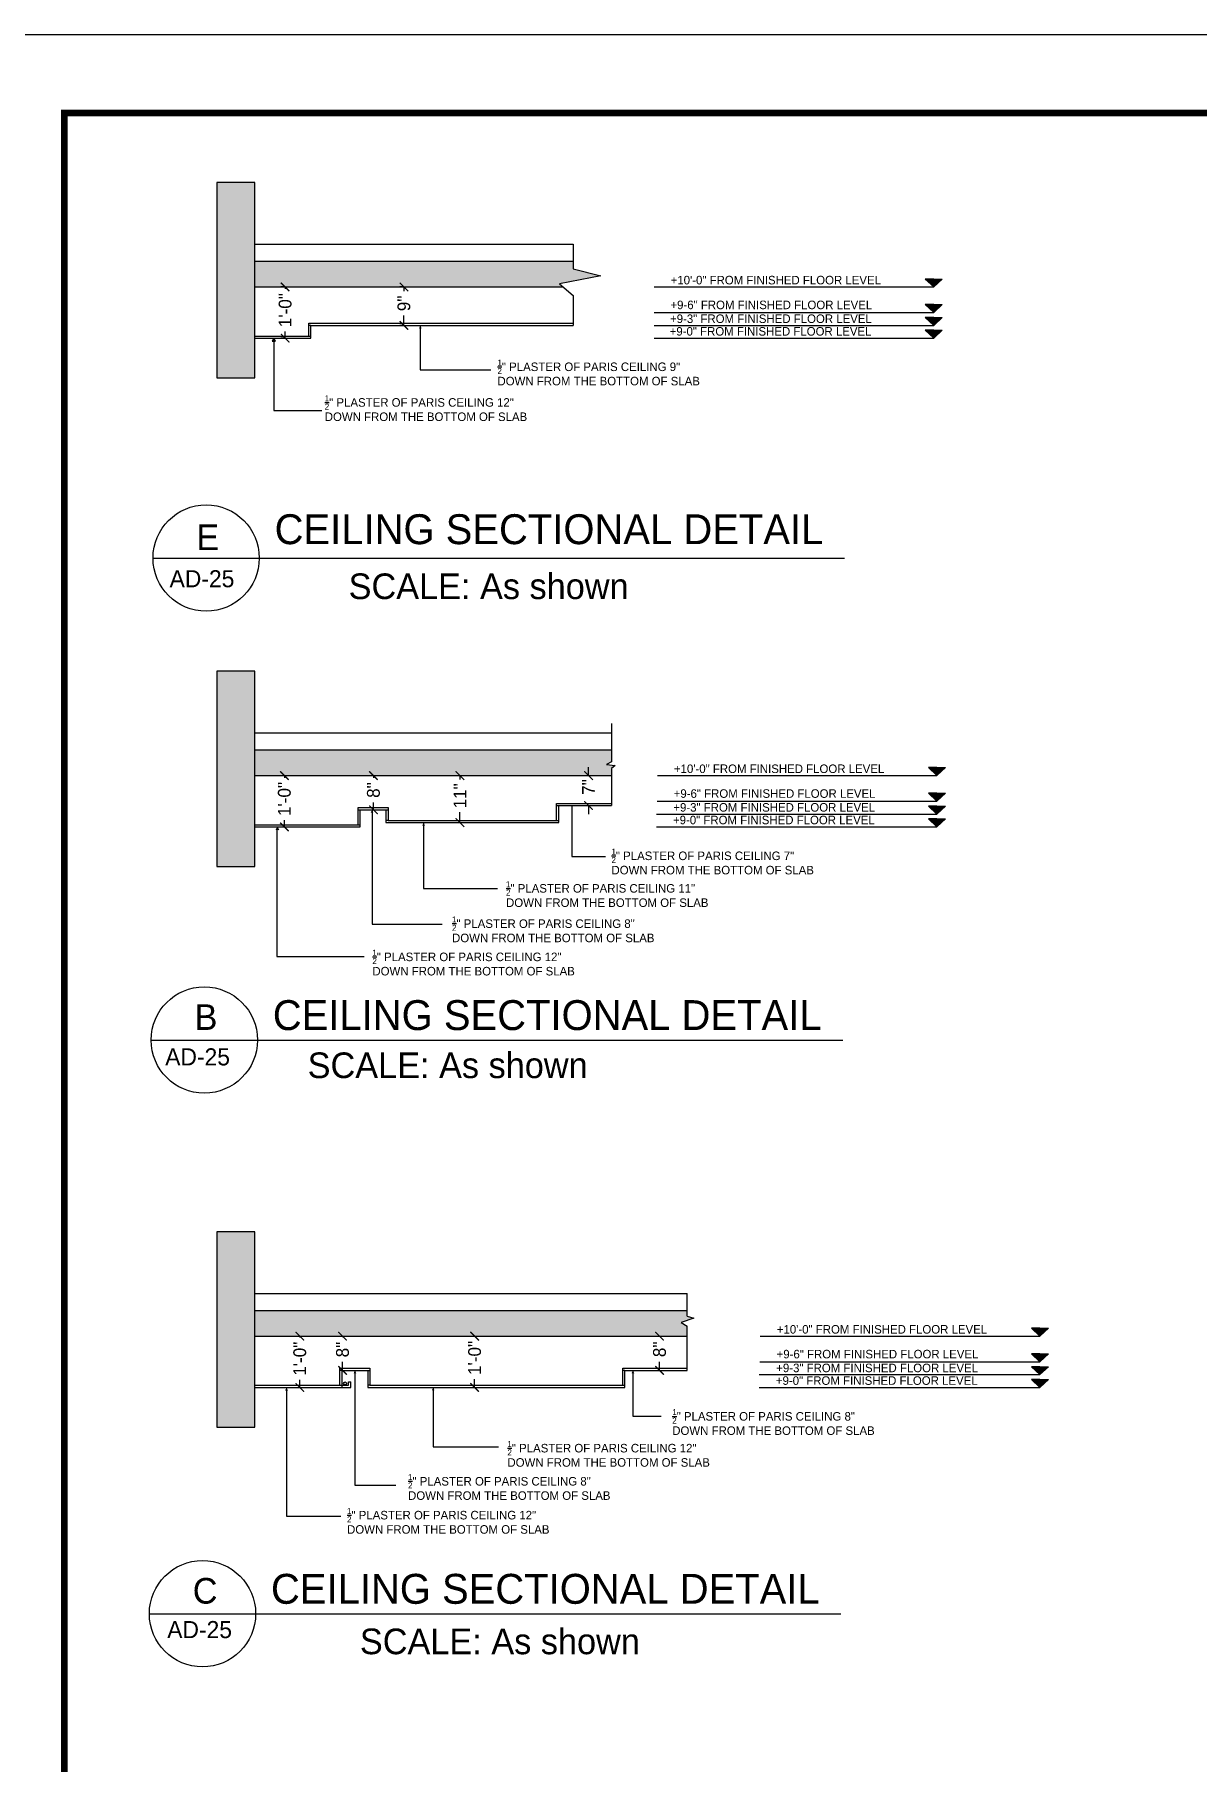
# Model space of a CAD drawing. Extents: x 10753 to 18704, y -5361 to 1140.
# Drawn here: x 15827 to 16099.3, y -2410.6 to -2006.2 of the extents above; entities that cross this region are included whole.
import ezdxf

# ---------------------------------------------------------------- set-up
doc = ezdxf.new("R2010")
doc.units = 0
doc.header["$LTSCALE"] = 30
doc.header["$MEASUREMENT"] = 0
doc.header["$PDMODE"] = 3
doc.layers.get('0').update_dxf_attribs({"linetype": 'CONTINUOUS'})
doc.layers.get('DEFPOINTS').update_dxf_attribs({"linetype": 'CONTINUOUS'})
for name, color, linetype in [('Ceiling Plans', 165, 'CONTINUOUS'), ('CEILING SECTION', 33, 'CONTINUOUS'), ('SEAL', 1, 'CONTINUOUS'), ('TXT', 3, 'CONTINUOUS'), ('Walls Hatch', 51, 'CONTINUOUS'), ('WL', 9, 'CONTINUOUS')]:
    doc.layers.add(name, color=color, linetype=linetype)
doc.styles.add('EE', font='eurr____.ttf')
doc.styles.get("Standard").update_dxf_attribs({"font": 'stylu.ttf', "height": 3})
doc.dimstyles.new('D1', dxfattribs={"dimtxt": 6, "dimasz": 5, "dimexe": 1, "dimexo": 2, "dimgap": 1, "dimtad": 1, "dimdec": 4, "dimzin": 3, "dimdsep": 46, "dimlunit": 4, "dimtxsty": 'Standard', "dimcen": 3, "dimclrd": 7, "dimclre": 7, "dimclrt": 2, "dimadec": 0, "dimazin": 0, "dimtfac": 1, "dimtdec": 4, "dimtofl": 0, "dimtmove": 2, "dimatfit": 3, "dimfxl": 1, "dimfrac": 2, "dimtolj": 1, "dimtzin": 1, "dimarcsym": 0})

# ---------------------------------------------------------------- blocks, each defined once
blk = doc.blocks.new('_ArchTick')
at = {"color": 0, "linetype": 'ByBlock', "const_width": 0.15}
blk.add_lwpolyline([(-0.5, -0.5), (0.5, 0.5)], dxfattribs=at)
blk = doc.blocks.new('*D729')
at = {"layer": 'CEILING SECTION', "color": 21, "lineweight": -2, "transparency": 16777216}
for p, q in [((15885.66, -2065.23), (15884.66, -2065.23)), ((15885.66, -2065.23), (15885.66, -2065.7)), ((15885.66, -2077.23), (15884.66, -2077.23)), ((15885.66, -2077.23), (15885.66, -2075.62))]:
    blk.add_line(p, q, dxfattribs=at)
at = {"layer": 'DEFPOINTS', "color": 0, "transparency": 16777216}
for p in [(15885.66, -2065.23), (15885.97, -2065.23), (15885.97, -2077.23)]:
    blk.add_point(p, dxfattribs=at)
at = {"layer": 'CEILING SECTION', "color": 21, "lineweight": -2, "transparency": 16777216, "xscale": 2, "yscale": 2, "zscale": 2}
for p, rotation in [((15885.66, -2065.23), 90), ((15885.66, -2077.23), 270)]:
    blk.add_blockref('_ArchTick', p, dxfattribs=dict(at, rotation=rotation))
at = {"layer": 'CEILING SECTION', "color": 21, "transparency": 16777216, "insert": (15885.66, -2070.66), "char_height": 3, "attachment_point": 5, "rotation": 90}
blk.add_mtext('\\A1;1\'-0"', dxfattribs=at)
blk = doc.blocks.new('*D730')
at = {"layer": 'CEILING SECTION', "color": 21, "lineweight": -2, "transparency": 16777216}
for p, q in [((15913.48, -2065.23), (15912.48, -2065.23)), ((15913.48, -2065.23), (15913.48, -2066.23)), ((15913.48, -2074.23), (15912.48, -2074.23)), ((15913.48, -2074.23), (15913.48, -2071.93))]:
    blk.add_line(p, q, dxfattribs=at)
at = {"layer": 'DEFPOINTS', "color": 0, "transparency": 16777216}
for p in [(15913.48, -2065.23), (15913.67, -2065.23), (15913.67, -2074.23)]:
    blk.add_point(p, dxfattribs=at)
at = {"layer": 'CEILING SECTION', "color": 21, "lineweight": -2, "transparency": 16777216, "xscale": 2, "yscale": 2, "zscale": 2}
for p, rotation in [((15913.48, -2065.23), 90), ((15913.48, -2074.23), 270)]:
    blk.add_blockref('_ArchTick', p, dxfattribs=dict(at, rotation=rotation))
at = {"layer": 'CEILING SECTION', "color": 21, "transparency": 16777216, "insert": (15913.48, -2069.08), "char_height": 3, "attachment_point": 5, "rotation": 90}
blk.add_mtext('\\A1;9"', dxfattribs=at)
blk = doc.blocks.new('*D746')
at = {"layer": 'CEILING SECTION', "color": 21, "lineweight": -2, "transparency": 16777216}
for p, q in [((15885.48, -2179.6), (15886.48, -2179.6)), ((15885.48, -2179.6), (15885.48, -2180.12)), ((15885.48, -2191.6), (15885.48, -2190.03)), ((15885.48, -2191.6), (15886.48, -2191.6))]:
    blk.add_line(p, q, dxfattribs=at)
at = {"layer": 'DEFPOINTS', "color": 0, "transparency": 16777216}
for p in [(15878.56, -2179.6), (15878.56, -2191.6), (15885.48, -2191.6)]:
    blk.add_point(p, dxfattribs=at)
at = {"layer": 'CEILING SECTION', "color": 21, "lineweight": -2, "transparency": 16777216, "xscale": 2, "yscale": 2, "zscale": 2}
for p, rotation in [((15885.48, -2179.6), 90), ((15885.48, -2191.6), 270)]:
    blk.add_blockref('_ArchTick', p, dxfattribs=dict(at, rotation=rotation))
at = {"layer": 'CEILING SECTION', "color": 21, "transparency": 16777216, "insert": (15885.48, -2185.08), "char_height": 3, "attachment_point": 5, "rotation": 90}
blk.add_mtext('\\A1;1\'-0"', dxfattribs=at)
blk = doc.blocks.new('*D747')
at = {"layer": 'CEILING SECTION', "color": 21, "lineweight": -2, "transparency": 16777216}
for p, q in [((15906.33, -2179.6), (15907.33, -2179.6)), ((15906.33, -2179.6), (15906.33, -2180.09)), ((15906.33, -2187.6), (15906.33, -2185.89)), ((15906.33, -2187.6), (15907.33, -2187.6))]:
    blk.add_line(p, q, dxfattribs=at)
at = {"layer": 'DEFPOINTS', "color": 0, "transparency": 16777216}
for p in [(15902.75, -2179.6), (15906.33, -2179.6), (15902.75, -2187.6)]:
    blk.add_point(p, dxfattribs=at)
at = {"layer": 'CEILING SECTION', "color": 21, "lineweight": -2, "transparency": 16777216, "xscale": 2, "yscale": 2, "zscale": 2}
for p, rotation in [((15906.33, -2179.6), 90), ((15906.33, -2187.6), 270)]:
    blk.add_blockref('_ArchTick', p, dxfattribs=dict(at, rotation=rotation))
at = {"layer": 'CEILING SECTION', "color": 21, "transparency": 16777216, "insert": (15906.33, -2182.99), "char_height": 3, "attachment_point": 5, "rotation": 90}
blk.add_mtext('\\A1;8"', dxfattribs=at)
blk = doc.blocks.new('*D748')
at = {"layer": 'CEILING SECTION', "color": 21, "lineweight": -2, "transparency": 16777216}
for p, q in [((15926.58, -2179.6), (15927.58, -2179.6)), ((15926.58, -2179.6), (15926.58, -2180.53)), ((15926.58, -2190.6), (15926.58, -2188.18)), ((15926.58, -2190.6), (15927.58, -2190.6))]:
    blk.add_line(p, q, dxfattribs=at)
at = {"layer": 'DEFPOINTS', "color": 0, "transparency": 16777216}
for p in [(15919.01, -2179.6), (15926.58, -2179.6), (15919.01, -2190.6)]:
    blk.add_point(p, dxfattribs=at)
at = {"layer": 'CEILING SECTION', "color": 21, "lineweight": -2, "transparency": 16777216, "xscale": 2, "yscale": 2, "zscale": 2}
for p, rotation in [((15926.58, -2179.6), 90), ((15926.58, -2190.6), 270)]:
    blk.add_blockref('_ArchTick', p, dxfattribs=dict(at, rotation=rotation))
at = {"layer": 'CEILING SECTION', "color": 21, "transparency": 16777216, "insert": (15926.58, -2184.35), "char_height": 3, "attachment_point": 5, "rotation": 90}
blk.add_mtext('\\A1;11"', dxfattribs=at)
blk = doc.blocks.new('*D749')
at = {"layer": 'CEILING SECTION', "color": 21, "lineweight": -2, "transparency": 16777216}
for p, q in [((15956.7, -2179.6), (15956.7, -2177.6)), ((15956.7, -2179.6), (15957.7, -2179.6)), ((15956.7, -2186.6), (15957.7, -2186.6)), ((15956.7, -2186.6), (15956.7, -2188.6))]:
    blk.add_line(p, q, dxfattribs=at)
at = {"layer": 'DEFPOINTS', "color": 0, "transparency": 16777216}
for p in [(15949.72, -2179.6), (15956.7, -2179.6), (15949.72, -2186.6)]:
    blk.add_point(p, dxfattribs=at)
at = {"layer": 'CEILING SECTION', "color": 21, "lineweight": -2, "transparency": 16777216, "xscale": 2, "yscale": 2, "zscale": 2}
for p, rotation in [((15956.7, -2179.6), 270), ((15956.7, -2186.6), 90)]:
    blk.add_blockref('_ArchTick', p, dxfattribs=dict(at, rotation=rotation))
at = {"layer": 'CEILING SECTION', "color": 21, "transparency": 16777216, "insert": (15956.7, -2182.28), "char_height": 3, "attachment_point": 5, "rotation": 90}
blk.add_mtext('\\A1;7"', dxfattribs=at)
blk = doc.blocks.new('*D750')
at = {"layer": 'CEILING SECTION', "color": 21, "lineweight": -2, "transparency": 16777216}
for p, q in [((15888.09, -2310.81), (15890.09, -2310.81)), ((15889.09, -2310.81), (15889.09, -2311.13)), ((15889.09, -2322.81), (15889.09, -2321.05)), ((15888.09, -2322.81), (15890.09, -2322.81))]:
    blk.add_line(p, q, dxfattribs=at)
at = {"layer": 'DEFPOINTS', "color": 0, "transparency": 16777216}
for p in [(15878.56, -2310.81), (15889.09, -2310.81), (15878.56, -2322.81)]:
    blk.add_point(p, dxfattribs=at)
at = {"layer": 'CEILING SECTION', "color": 21, "lineweight": -2, "transparency": 16777216, "xscale": 2, "yscale": 2, "zscale": 2}
for p, rotation in [((15889.09, -2310.81), 90), ((15889.09, -2322.81), 270)]:
    blk.add_blockref('_ArchTick', p, dxfattribs=dict(at, rotation=rotation))
at = {"layer": 'CEILING SECTION', "color": 21, "transparency": 16777216, "insert": (15889.09, -2316.09), "char_height": 3, "attachment_point": 5, "rotation": 90}
blk.add_mtext('\\A1;1\'-0"', dxfattribs=at)
blk = doc.blocks.new('*D751')
at = {"layer": 'CEILING SECTION', "color": 21, "lineweight": -2, "transparency": 16777216}
for p, q in [((15899.1, -2310.81), (15900.1, -2310.81)), ((15899.1, -2310.81), (15899.1, -2311.04)), ((15899.1, -2318.81), (15899.1, -2316.84)), ((15899.1, -2318.81), (15900.1, -2318.81))]:
    blk.add_line(p, q, dxfattribs=at)
at = {"layer": 'DEFPOINTS', "color": 0, "transparency": 16777216}
for p in [(15899, -2310.81), (15899.1, -2310.81), (15899, -2318.81)]:
    blk.add_point(p, dxfattribs=at)
at = {"layer": 'CEILING SECTION', "color": 21, "lineweight": -2, "transparency": 16777216, "xscale": 2, "yscale": 2, "zscale": 2}
for p, rotation in [((15899.1, -2310.81), 90), ((15899.1, -2318.81), 270)]:
    blk.add_blockref('_ArchTick', p, dxfattribs=dict(at, rotation=rotation))
at = {"layer": 'CEILING SECTION', "color": 21, "transparency": 16777216, "insert": (15899.1, -2313.94), "char_height": 3, "attachment_point": 5, "rotation": 90}
blk.add_mtext('\\A1;8"', dxfattribs=at)
blk = doc.blocks.new('*D752')
at = {"layer": 'CEILING SECTION', "color": 21, "lineweight": -2, "transparency": 16777216}
for p, q in [((15929.03, -2310.81), (15931.03, -2310.81)), ((15930.03, -2310.81), (15930.03, -2310.95)), ((15930.03, -2322.81), (15930.03, -2320.87)), ((15929.03, -2322.81), (15931.03, -2322.81))]:
    blk.add_line(p, q, dxfattribs=at)
at = {"layer": 'DEFPOINTS', "color": 0, "transparency": 16777216}
for p in [(15905, -2310.81), (15930.03, -2310.81), (15905, -2322.81)]:
    blk.add_point(p, dxfattribs=at)
at = {"layer": 'CEILING SECTION', "color": 21, "lineweight": -2, "transparency": 16777216, "xscale": 2, "yscale": 2, "zscale": 2}
for p, rotation in [((15930.03, -2310.81), 90), ((15930.03, -2322.81), 270)]:
    blk.add_blockref('_ArchTick', p, dxfattribs=dict(at, rotation=rotation))
at = {"layer": 'CEILING SECTION', "color": 21, "transparency": 16777216, "insert": (15930.03, -2315.91), "char_height": 3, "attachment_point": 5, "rotation": 90}
blk.add_mtext('\\A1;1\'-0"', dxfattribs=at)
blk = doc.blocks.new('*D753')
at = {"layer": 'CEILING SECTION', "color": 21, "lineweight": -2, "transparency": 16777216}
for p, q in [((15973.32, -2310.81), (15974.32, -2310.81)), ((15973.32, -2310.81), (15973.32, -2310.99)), ((15973.32, -2318.81), (15973.32, -2316.8)), ((15973.32, -2318.81), (15974.32, -2318.81))]:
    blk.add_line(p, q, dxfattribs=at)
at = {"layer": 'DEFPOINTS', "color": 0, "transparency": 16777216}
for p in [(15965.19, -2310.81), (15973.32, -2310.81), (15965.19, -2318.81)]:
    blk.add_point(p, dxfattribs=at)
at = {"layer": 'CEILING SECTION', "color": 21, "lineweight": -2, "transparency": 16777216, "xscale": 2, "yscale": 2, "zscale": 2}
for p, rotation in [((15973.32, -2310.81), 90), ((15973.32, -2318.81), 270)]:
    blk.add_blockref('_ArchTick', p, dxfattribs=dict(at, rotation=rotation))
at = {"layer": 'CEILING SECTION', "color": 21, "transparency": 16777216, "insert": (15973.32, -2313.89), "char_height": 3, "attachment_point": 5, "rotation": 90}
blk.add_mtext('\\A1;8"', dxfattribs=at)

msp = doc.modelspace()

# ---------------------------------------------------------------- hatches: boundary and pattern name
at = {"layer": 'Ceiling Plans'}
h = msp.add_hatch(color=51, dxfattribs=at)
h.dxf.hatch_style = 1
h.paths.add_polyline_path([(15878.56297, -2040.78775), (15869.66297, -2040.78775), (15869.66297, -2086.52829), (15874.06297, -2086.52829), (15878.56297, -2086.52829)])
at = {"layer": 'CEILING SECTION'}
h = msp.add_hatch(color=253, dxfattribs=at)
h.dxf.hatch_style = 1
h.paths.add_polyline_path([(15953.07428, -2061.01981), (15953.07428, -2059.23142), (15878.56297, -2059.23142), (15878.56297, -2065.23142), (15950.73426, -2065.23142), (15949.864, -2064.48672), (15959.57456, -2062.64493)])
h = msp.add_hatch(color=253, dxfattribs=at)
h.dxf.hatch_style = 1
h.paths.add_polyline_path([(15962.09135, -2173.60444), (15878.56297, -2173.60444), (15878.56297, -2179.60444), (15962.09135, -2179.60444), (15962.09135, -2177.91781), (15962.93045, -2177.22944), (15960.91474, -2176.97944), (15962.09135, -2176.3833)])
h = msp.add_hatch(color=253, dxfattribs=at)
h.dxf.hatch_style = 1
h.paths.add_polyline_path([(15979.81297, -2304.80975), (15878.56297, -2304.80975), (15878.56297, -2310.80975), (15979.81297, -2310.80975), (15979.81297, -2308.49568), (15978.36648, -2307.63444), (15981.3172, -2306.59321), (15979.81297, -2306.14301)])
at = {"layer": 'TXT'}
h = msp.add_hatch(color=256, dxfattribs=at)
h.dxf.hatch_style = 1
h.paths.add_polyline_path([(16039.50988, -2063.36827), (16037.50988, -2063.36827), (16035.50988, -2063.36827), (16037.50988, -2065.23142)])
h = msp.add_hatch(color=256, dxfattribs=at)
h.dxf.hatch_style = 1
h.paths.add_polyline_path([(16039.50988, -2069.36827), (16037.50988, -2069.36827), (16035.50988, -2069.36827), (16037.50988, -2071.23142)])
h = msp.add_hatch(color=256, dxfattribs=at)
h.dxf.hatch_style = 1
h.paths.add_polyline_path([(15917.29835, -2074.23142), (15916.97967, -2074.94885), (15917.62253, -2074.94885)])
h = msp.add_hatch(color=256, dxfattribs=at)
h.dxf.hatch_style = 1
h.paths.add_polyline_path([(16039.50988, -2072.36827), (16037.50988, -2072.36827), (16035.50988, -2072.36827), (16037.50988, -2074.23142)])
h = msp.add_hatch(color=256, dxfattribs=at)
h.dxf.hatch_style = 1
h.paths.add_polyline_path([(15882.97417, -2077.23142), (15882.65549, -2077.94885), (15883.29836, -2077.94885)])
h = msp.add_hatch(color=256, dxfattribs=at)
h.dxf.hatch_style = 1
h.paths.add_polyline_path([(16039.50988, -2075.36827), (16037.50988, -2075.36827), (16035.50988, -2075.36827), (16037.50988, -2077.23142)])
h = msp.add_hatch(color=256, dxfattribs=at)
h.dxf.hatch_style = 1
h.paths.add_polyline_path([(16040.2786, -2177.74129), (16038.2786, -2177.74129), (16036.2786, -2177.74129), (16038.2786, -2179.60444)])
h = msp.add_hatch(color=256, dxfattribs=at)
h.dxf.hatch_style = 1
h.paths.add_polyline_path([(16040.2786, -2183.74129), (16038.2786, -2183.74129), (16036.2786, -2183.74129), (16038.2786, -2185.60444)])
h = msp.add_hatch(color=256, dxfattribs=at)
h.dxf.hatch_style = 1
h.paths.add_polyline_path([(15906.00047, -2187.59612), (15905.68179, -2188.31355), (15906.32466, -2188.31355)])
h = msp.add_hatch(color=256, dxfattribs=at)
h.dxf.hatch_style = 1
h.paths.add_polyline_path([(16040.2786, -2186.74129), (16038.2786, -2186.74129), (16036.2786, -2186.74129), (16038.2786, -2188.60444)])
h = msp.add_hatch(color=256, dxfattribs=at)
h.dxf.hatch_style = 1
h.paths.add_polyline_path([(15883.74288, -2191.60444), (15883.4242, -2192.32187), (15884.06707, -2192.32187)])
h = msp.add_hatch(color=256, dxfattribs=at)
h.dxf.hatch_style = 1
h.paths.add_polyline_path([(15918.06706, -2190.59612), (15917.74838, -2191.31355), (15918.39125, -2191.31355)])
h = msp.add_hatch(color=256, dxfattribs=at)
h.dxf.hatch_style = 1
h.paths.add_polyline_path([(16040.2786, -2189.74129), (16038.2786, -2189.74129), (16036.2786, -2189.74129), (16038.2786, -2191.60444)])
h = msp.add_hatch(color=256, dxfattribs=at)
h.dxf.hatch_style = 1
h.paths.add_polyline_path([(16064.36954, -2308.9466), (16062.36954, -2308.9466), (16060.36954, -2308.9466), (16062.36954, -2310.80975)])
h = msp.add_hatch(color=256, dxfattribs=at)
h.dxf.hatch_style = 1
h.paths.add_polyline_path([(16064.36954, -2314.9466), (16062.36954, -2314.9466), (16060.36954, -2314.9466), (16062.36954, -2316.80975)])
h = msp.add_hatch(color=256, dxfattribs=at)
h.dxf.hatch_style = 1
h.paths.add_polyline_path([(15902.00043, -2318.80908), (15901.68175, -2319.52651), (15902.32462, -2319.52651)])
h = msp.add_hatch(color=256, dxfattribs=at)
h.dxf.hatch_style = 1
h.paths.add_polyline_path([(15967.08679, -2318.80143), (15966.76811, -2319.51886), (15967.41098, -2319.51886)])
h = msp.add_hatch(color=256, dxfattribs=at)
h.dxf.hatch_style = 1
h.paths.add_polyline_path([(16064.36954, -2317.9466), (16062.36954, -2317.9466), (16060.36954, -2317.9466), (16062.36954, -2319.80975)])
h = msp.add_hatch(color=256, dxfattribs=at)
h.dxf.hatch_style = 1
h.paths.add_polyline_path([(16064.36954, -2320.9466), (16062.36954, -2320.9466), (16060.36954, -2320.9466), (16062.36954, -2322.80975)])
h = msp.add_hatch(color=256, dxfattribs=at)
h.dxf.hatch_style = 1
h.paths.add_polyline_path([(15885.98732, -2322.80975), (15885.66864, -2323.52718), (15886.31151, -2323.52718)])
h = msp.add_hatch(color=256, dxfattribs=at)
h.dxf.hatch_style = 1
h.paths.add_polyline_path([(15920.31149, -2322.80143), (15919.99281, -2323.51886), (15920.63568, -2323.51886)])
at = {"layer": 'Walls Hatch'}
h = msp.add_hatch(color=51, dxfattribs=at)
h.dxf.hatch_style = 1
h.paths.add_polyline_path([(15878.56297, -2155.16694), (15869.66297, -2155.16694), (15869.66297, -2200.90748), (15874.06297, -2200.90748), (15878.56297, -2200.90748)])
h = msp.add_hatch(color=51, dxfattribs=at)
h.dxf.hatch_style = 1
h.paths.add_polyline_path([(15878.56297, -2286.37225), (15869.66297, -2286.37225), (15869.66297, -2332.11279), (15874.06297, -2332.11279), (15878.56297, -2332.11279)])

# ---------------------------------------------------------------- linework, layer by layer
at = {"layer": 'Ceiling Plans', "color": 51}
msp.add_line((15869.66297, -2155.16694), (15869.66297, -2200.90748), dxfattribs=at)
at = {"layer": 'CEILING SECTION'}
for p, q in [((15869.66297, -2040.78775), (15869.66297, -2086.52829)), ((15878.56297, -2040.78775), (15869.66297, -2040.78775)), ((15878.56297, -2086.52829), (15878.56297, -2040.78775)), ((15878.56297, -2055.23142), (15953.07428, -2055.23142)), ((15953.07428, -2055.23142), (15953.07428, -2061.01981)), ((15878.56297, -2059.23142), (15953.07428, -2059.23142)), ((15953.07428, -2061.01981), (15959.57456, -2062.64493)), ((15878.56297, -2065.23142), (15950.73426, -2065.23142)), ((15959.57456, -2062.64493), (15949.864, -2064.48672)), ((15949.864, -2064.48672), (15953.07428, -2067.23384)), ((15953.07428, -2067.23384), (15953.07428, -2074.23142)), ((16037.50988, -2069.36827), (16035.50988, -2069.36827)), ((16037.50988, -2069.36827), (16039.50988, -2069.36827)), ((16039.50988, -2069.36827), (16037.50988, -2071.23142)), ((15891.20097, -2073.73142), (15953.07428, -2073.73142)), ((15891.20097, -2076.73142), (15891.20097, -2073.73142)), ((15891.70097, -2074.23142), (15891.20097, -2074.23142)), ((15891.70097, -2074.23142), (15953.07428, -2074.23142)), ((15891.70097, -2077.23142), (15891.70097, -2074.23142)), ((16037.50988, -2072.36827), (16035.50988, -2072.36827)), ((16037.50988, -2072.36827), (16039.50988, -2072.36827)), ((16039.50988, -2072.36827), (16037.50988, -2074.23142)), ((15878.56297, -2076.73142), (15891.20097, -2076.73142)), ((15878.56297, -2077.23142), (15878.56297, -2077.23142)), ((15878.56297, -2077.23142), (15891.70097, -2077.23142)), ((15882.97417, -2077.23142), (15882.65549, -2077.94885)), ((15882.65549, -2077.94885), (15883.29836, -2077.94885)), ((15882.97417, -2077.23142), (15883.29836, -2077.94885)), ((15891.20097, -2076.73142), (15891.70097, -2076.73142)), ((15869.66297, -2086.52829), (15874.06297, -2086.52829)), ((15874.06297, -2086.52829), (15878.56297, -2086.52829)), ((15878.56297, -2155.16694), (15869.66297, -2155.16694)), ((15878.56297, -2200.90748), (15878.56297, -2155.16694)), ((15878.56297, -2169.60444), (15962.09135, -2169.60444)), ((15878.56297, -2173.60444), (15962.09135, -2173.60444)), ((15878.56297, -2179.60444), (15962.09135, -2179.60444)), ((15902.75047, -2191.10444), (15902.75047, -2187.10444)), ((15902.75047, -2187.10444), (15909.75047, -2187.10444)), ((15902.75047, -2187.60444), (15909.25047, -2187.60444)), ((15903.25047, -2191.60444), (15903.25047, -2187.60444)), ((15909.25047, -2187.60444), (15909.25047, -2190.60444)), ((15909.25047, -2187.60444), (15909.75047, -2187.60444)), ((15909.75047, -2187.10444), (15909.75047, -2190.10444)), ((15949.21635, -2190.10444), (15949.21635, -2186.10444)), ((15949.21635, -2186.10444), (15962.09135, -2186.10444)), ((15949.21635, -2186.60444), (15962.09135, -2186.60444)), ((15949.71635, -2190.60444), (15949.71635, -2186.60444)), ((15878.56297, -2191.10444), (15902.75047, -2191.10444)), ((15878.56297, -2191.60444), (15903.25047, -2191.60444)), ((15902.75047, -2191.10444), (15903.25047, -2191.10444)), ((15909.75047, -2190.10444), (15909.25047, -2190.10444)), ((15909.25047, -2190.60444), (15949.71635, -2190.60444)), ((15909.75047, -2190.10444), (15949.21635, -2190.10444)), ((15949.21635, -2190.10444), (15949.71635, -2190.10444)), ((15869.66297, -2200.90748), (15874.06297, -2200.90748)), ((15874.06297, -2200.90748), (15878.56297, -2200.90748)), ((15869.66297, -2286.37225), (15869.66297, -2332.11279)), ((15878.56297, -2286.37225), (15869.66297, -2286.37225)), ((15878.56297, -2332.11279), (15878.56297, -2286.37225)), ((15878.56297, -2300.80975), (15979.81297, -2300.80975)), ((15979.81297, -2306.14301), (15979.81297, -2300.80975)), ((15878.56297, -2304.80975), (15979.81297, -2304.80975)), ((15981.3172, -2306.59321), (15978.36648, -2307.63444)), ((15978.36648, -2307.63444), (15979.81297, -2308.49568)), ((15979.81297, -2306.14301), (15981.3172, -2306.59321)), ((15979.81297, -2318.80975), (15979.81297, -2308.49568)), ((15878.56297, -2310.80975), (15979.81297, -2310.80975)), ((15898.50047, -2322.30975), (15898.50047, -2318.30975)), ((15898.50047, -2318.30975), (15905.50047, -2318.30975)), ((15899.00047, -2318.80975), (15898.50047, -2318.80975)), ((15899.00047, -2322.80975), (15899.00047, -2318.80975)), ((15899.00047, -2318.80975), (15905.00047, -2318.80975)), ((15905.00047, -2318.80975), (15905.00047, -2322.80975)), ((15905.00047, -2318.80975), (15905.50047, -2318.80975)), ((15905.50047, -2318.30975), (15905.50047, -2322.30975)), ((15964.68797, -2322.30975), (15964.68797, -2318.30975)), ((15964.68797, -2318.30975), (15979.81297, -2318.30975)), ((15965.18797, -2318.80975), (15964.68797, -2318.80975)), ((15965.18797, -2322.80975), (15965.18797, -2318.80975)), ((15965.18797, -2318.80975), (15979.81297, -2318.80975)), ((15878.56297, -2322.30975), (15898.50047, -2322.30975)), ((15878.56297, -2322.80975), (15901.00047, -2322.80975)), ((15898.50047, -2322.30975), (15900.4959, -2322.30975)), ((15900.4959, -2322.30975), (15900.4959, -2321.52778)), ((15900.4959, -2321.52778), (15901.00047, -2321.52778)), ((15901.00047, -2322.80975), (15901.00047, -2321.52778)), ((15905.50047, -2322.30975), (15905.00047, -2322.30975)), ((15905.00047, -2322.80975), (15965.18797, -2322.80975)), ((15905.50047, -2322.30975), (15964.68797, -2322.30975)), ((15964.68797, -2322.30975), (15965.18797, -2322.30975)), ((15869.66297, -2332.11279), (15874.06297, -2332.11279)), ((15874.06297, -2332.11279), (15878.56297, -2332.11279))]:
    msp.add_line(p, q, dxfattribs=at)
at = {"layer": 'CEILING SECTION', "linetype": 'Continuous'}
msp.add_lwpolyline([(15962.09135, -2167.42444), (15962.09135, -2176.3833), (15960.91474, -2176.97944), (15962.93045, -2177.22944), (15962.09135, -2177.91781), (15962.09135, -2186.60444)], dxfattribs=at)
at = {"layer": 'CEILING SECTION'}
msp.add_circle((15899.69413, -2321.86715), 0.35095, dxfattribs=at)
at = {"layer": 'SEAL', "color": 1}
msp.add_lwpolyline([(17020.32461, -2006.1532), (17020.32461, -2815.00686), (15815.56292, -2815.00686), (15815.56292, -2006.1532)], close=True, dxfattribs=at)
at = {"layer": 'TXT'}
for p, q in [((15972.04608, -2065.23142), (16037.50988, -2065.23142)), ((16037.50988, -2063.36827), (16035.50988, -2063.36827)), ((16035.50988, -2063.36827), (16037.50988, -2065.23142)), ((16037.50988, -2063.36827), (16039.50988, -2063.36827)), ((16039.50988, -2063.36827), (16037.50988, -2065.23142)), ((16035.50988, -2069.36827), (16037.50988, -2071.23142)), ((15917.29835, -2074.23142), (15917.29835, -2084.6319)), ((15972.04608, -2071.23142), (15990.68069, -2071.23142)), ((15972.04608, -2074.23142), (15990.68069, -2074.23142)), ((15990.68069, -2071.23142), (16037.50988, -2071.23142)), ((15990.68069, -2074.23142), (16037.50988, -2074.23142)), ((16035.50988, -2072.36827), (16037.50988, -2074.23142)), ((15882.97417, -2077.94885), (15882.97417, -2094.15111)), ((15972.04608, -2077.23142), (15990.68069, -2077.23142)), ((15990.68069, -2077.23142), (16037.50988, -2077.23142)), ((16037.50988, -2075.36827), (16035.50988, -2075.36827)), ((16035.50988, -2075.36827), (16037.50988, -2077.23142)), ((16037.50988, -2075.36827), (16039.50988, -2075.36827)), ((16039.50988, -2075.36827), (16037.50988, -2077.23142)), ((15917.29835, -2084.6319), (15933.8405, -2084.6319)), ((15882.97417, -2094.15111), (15894.25998, -2094.15111)), ((15854.7167, -2128.67683), (16016.65688, -2128.67683)), ((15972.81479, -2179.60444), (16038.2786, -2179.60444)), ((16038.2786, -2177.74129), (16036.2786, -2177.74129)), ((16036.2786, -2177.74129), (16038.2786, -2179.60444)), ((16038.2786, -2177.74129), (16040.2786, -2177.74129)), ((16040.2786, -2177.74129), (16038.2786, -2179.60444)), ((16038.2786, -2183.74129), (16036.2786, -2183.74129)), ((16036.2786, -2183.74129), (16038.2786, -2185.60444)), ((16038.2786, -2183.74129), (16040.2786, -2183.74129)), ((16040.2786, -2183.74129), (16038.2786, -2185.60444)), ((15906.00047, -2187.60444), (15906.00047, -2214.34709)), ((15952.80279, -2186.60444), (15952.80279, -2198.5097)), ((15972.73487, -2185.60444), (16038.2786, -2185.60444)), ((16038.2786, -2186.74129), (16036.2786, -2186.74129)), ((16036.2786, -2186.74129), (16038.2786, -2188.60444)), ((16038.2786, -2186.74129), (16040.2786, -2186.74129)), ((16040.2786, -2186.74129), (16038.2786, -2188.60444)), ((15883.74288, -2191.60444), (15884.06707, -2192.32187)), ((15918.06706, -2190.60444), (15918.06706, -2206.03579)), ((15972.58086, -2188.60444), (16038.2786, -2188.60444)), ((15972.58086, -2191.60444), (16038.2786, -2191.60444)), ((16038.2786, -2189.74129), (16036.2786, -2189.74129)), ((16036.2786, -2189.74129), (16038.2786, -2191.60444)), ((16038.2786, -2189.74129), (16040.2786, -2189.74129)), ((16040.2786, -2189.74129), (16038.2786, -2191.60444)), ((15883.74288, -2192.32187), (15883.74288, -2221.96527)), ((15952.80279, -2198.5097), (15960.65073, -2198.5097)), ((15918.06706, -2206.03579), (15935.41668, -2206.03579)), ((15906.00047, -2214.34709), (15922.39283, -2214.34709)), ((15883.74288, -2221.96527), (15904.16485, -2221.96527)), ((15854.2908, -2241.49088), (16016.23098, -2241.49088)), ((16062.36954, -2308.9466), (16060.36954, -2308.9466)), ((16060.36954, -2308.9466), (16062.36954, -2310.80975)), ((16062.36954, -2308.9466), (16064.36954, -2308.9466)), ((16064.36954, -2308.9466), (16062.36954, -2310.80975)), ((15996.90573, -2310.80975), (16062.36954, -2310.80975)), ((15996.82581, -2316.80975), (16062.36954, -2316.80975)), ((16062.36954, -2314.9466), (16060.36954, -2314.9466)), ((16060.36954, -2314.9466), (16062.36954, -2316.80975)), ((16062.36954, -2314.9466), (16064.36954, -2314.9466)), ((16064.36954, -2314.9466), (16062.36954, -2316.80975)), ((15902.00047, -2318.80975), (15902.00047, -2345.67466)), ((15967.08679, -2318.80975), (15967.08679, -2329.53629)), ((15996.6718, -2319.80975), (16062.36954, -2319.80975)), ((16062.36954, -2317.9466), (16060.36954, -2317.9466)), ((16060.36954, -2317.9466), (16062.36954, -2319.80975)), ((16062.36954, -2320.9466), (16060.36954, -2320.9466)), ((16060.36954, -2320.9466), (16062.36954, -2322.80975)), ((16062.36954, -2317.9466), (16064.36954, -2317.9466)), ((16064.36954, -2317.9466), (16062.36954, -2319.80975)), ((16062.36954, -2320.9466), (16064.36954, -2320.9466)), ((16064.36954, -2320.9466), (16062.36954, -2322.80975)), ((15885.98732, -2323.52718), (15885.98732, -2352.96557)), ((15920.31149, -2322.80975), (15920.31149, -2336.7228)), ((15996.6718, -2322.80975), (16062.36954, -2322.80975)), ((15967.08679, -2329.53629), (15973.71535, -2329.53629)), ((15920.31149, -2336.7228), (15935.57486, -2336.7228)), ((15902.00047, -2345.67466), (15911.57929, -2345.67466)), ((15885.98732, -2352.96557), (15898.72982, -2352.96557)), ((15853.86255, -2375.77267), (16015.80272, -2375.77267))]:
    msp.add_line(p, q, dxfattribs=at)
for centre in [(15867.15659, -2128.67683), (15866.73069, -2241.49088), (15866.30244, -2375.77267)]:
    msp.add_circle(centre, 12.43989, dxfattribs=at)
at = {"layer": 'WL', "const_width": 1.53192}
msp.add_lwpolyline([(17001.94157, -2024.53624), (17001.94157, -2796.62382), (15833.94596, -2796.62382), (15833.94596, -2024.53624)], close=True, dxfattribs=at)

# ---------------------------------------------------------------- texts
at = {"layer": 'TXT', "attachment_point": 1, "style": 'EE'}
for s, width, insert, char_height in [('{\\fStylus BT|b0|i0|c0|p34;+10\'-0" FROM FINISHED FLOOR LEVEL}', 57.70036, (15975.92044, -2062.62931), 2), ('{\\fStylus BT|b0|i0|c0|p34;+9-6" FROM FINISHED FLOOR LEVEL}', 57.70036, (15975.86727, -2068.42843), 2), ('{\\fStylus BT|b0|i0|c0|p34;+9-0" FROM FINISHED FLOOR LEVEL}', 57.70036, (15975.69448, -2074.61859), 2), ('{\\fStylus BT|b0|i0|c0|p34;+9-3" FROM FINISHED FLOOR LEVEL}', 57.70036, (15975.77988, -2071.66136), 2), ('\\A1;{\\fStylus BT|b0|i0|c0|p34;\\H0.7x;\\S1/2;\\H1.4286x;" PLASTER OF PARIS CEILING 9" DOWN FROM THE BOTTOM OF SLAB}', 49.4961807, (15935.36728, -2082.23467), 2), ('\\A1;{\\fStylus BT|b0|i0|c0|p34;\\H0.7x;\\S1/2;\\H1.4286x;" PLASTER OF PARIS CEILING 12" DOWN FROM THE BOTTOM OF SLAB}', 49.4961807, (15894.93237, -2090.57978), 2), ('{\\fStylus BT|b0|i0|c0|p34;CEILING SECTIONAL DETAIL}', 155.5050261, (15883.18813, -2118.43037), 7), ('{\\fStylus BT|b0|i0|c0|p34;E}', 6.7799562, (15864.87554, -2120.79881), 6), ('{\\fStylus BT|b0|i0|c0|p34;AD-25}', 15.1527305, (15858.60466, -2131.52114), 4), ('{\\fStylus BT|b0|i0|c0|p34;SCALE: As shown}', 115.7905414, (15900.51807, -2132.28597), 6), ('{\\fStylus BT|b0|i0|c0|p34;+10\'-0" FROM FINISHED FLOOR LEVEL}', 57.70036, (15976.68916, -2177.00232), 2), ('{\\fStylus BT|b0|i0|c0|p34;+9-6" FROM FINISHED FLOOR LEVEL}', 57.70036, (15976.63598, -2182.80144), 2), ('{\\fStylus BT|b0|i0|c0|p34;+9-3" FROM FINISHED FLOOR LEVEL}', 57.70036, (15976.5486, -2186.03438), 2), ('{\\fStylus BT|b0|i0|c0|p34;+9-0" FROM FINISHED FLOOR LEVEL}', 57.70036, (15976.46319, -2188.99161), 2), ('\\A1;{\\fStylus BT|b0|i0|c0|p34;\\H0.7x;\\S1/2;\\H1.4286x;" PLASTER OF PARIS CEILING 7" DOWN FROM THE BOTTOM OF SLAB}', 49.4961807, (15962.06394, -2196.69601), 2), ('\\A1;{\\fStylus BT|b0|i0|c0|p34;\\H0.7x;\\S1/2;\\H1.4286x;" PLASTER OF PARIS CEILING 11" DOWN FROM THE BOTTOM OF SLAB}', 49.4961807, (15937.37628, -2204.31714), 2), ('\\A1;{\\fStylus BT|b0|i0|c0|p34;\\H0.7x;\\S1/2;\\H1.4286x;" PLASTER OF PARIS CEILING 8" DOWN FROM THE BOTTOM OF SLAB}', 49.4961807, (15924.73332, -2212.57106), 2), ('\\A1;{\\fStylus BT|b0|i0|c0|p34;\\H0.7x;\\S1/2;\\H1.4286x;" PLASTER OF PARIS CEILING 12" DOWN FROM THE BOTTOM OF SLAB}', 49.4961807, (15906.08542, -2220.34935), 2), ('{\\fStylus BT|b0|i0|c0|p34;CEILING SECTIONAL DETAIL}', 155.5050261, (15882.76223, -2232.16252), 7), ('{\\fStylus BT|b0|i0|c0|p34;B}', 6.7799562, (15864.44964, -2233.12501), 6), ('{\\fStylus BT|b0|i0|c0|p34;AD-25}', 15.1527305, (15857.57843, -2243.43052), 4), ('{\\fStylus BT|b0|i0|c0|p34;SCALE: As shown}', 115.7905414, (15890.92782, -2244.40312), 6), ('{\\fStylus BT|b0|i0|c0|p34;+10\'-0" FROM FINISHED FLOOR LEVEL}', 57.70036, (16000.7801, -2308.20764), 2), ('{\\fStylus BT|b0|i0|c0|p34;+9-3" FROM FINISHED FLOOR LEVEL}', 57.70036, (16000.63954, -2317.23969), 2), ('{\\fStylus BT|b0|i0|c0|p34;+9-6" FROM FINISHED FLOOR LEVEL}', 57.70036, (16000.72692, -2314.00676), 2), ('{\\fStylus BT|b0|i0|c0|p34;+9-0" FROM FINISHED FLOOR LEVEL}', 57.70036, (16000.55413, -2320.19692), 2), ('\\A1;{\\fStylus BT|b0|i0|c0|p34;\\H0.7x;\\S1/2;\\H1.4286x;" PLASTER OF PARIS CEILING 8" DOWN FROM THE BOTTOM OF SLAB}', 49.4961807, (15976.29509, -2327.89119), 2), ('\\A1;{\\fStylus BT|b0|i0|c0|p34;\\H0.7x;\\S1/2;\\H1.4286x;" PLASTER OF PARIS CEILING 12" DOWN FROM THE BOTTOM OF SLAB}', 49.4961807, (15937.70272, -2335.33816), 2), ('\\A1;{\\fStylus BT|b0|i0|c0|p34;\\H0.7x;\\S1/2;\\H1.4286x;" PLASTER OF PARIS CEILING 8" DOWN FROM THE BOTTOM OF SLAB}', 49.4961807, (15914.43503, -2343.0913), 2), ('\\A1;{\\fStylus BT|b0|i0|c0|p34;\\H0.7x;\\S1/2;\\H1.4286x;" PLASTER OF PARIS CEILING 12" DOWN FROM THE BOTTOM OF SLAB}', 49.4961807, (15900.15192, -2351.0184), 2), ('{\\fStylus BT|b0|i0|c0|p34;C}', 6.7799562, (15864.02139, -2367.40679), 6), ('{\\fStylus BT|b0|i0|c0|p34;CEILING SECTIONAL DETAIL}', 155.5050261, (15882.33398, -2366.4443), 7), ('{\\fStylus BT|b0|i0|c0|p34;AD-25}', 15.1527305, (15858.05017, -2377.48665), 4), ('{\\fStylus BT|b0|i0|c0|p34;SCALE: As shown}', 115.7905414, (15903.15914, -2379.24772), 6)]:
    msp.add_mtext_dynamic_manual_height_columns(s, width=width, gutter_width=45, heights=[0], dxfattribs=dict(at, insert=insert, char_height=char_height))

# ---------------------------------------------------------------- dimensions: what is measured, and where the dimension line sits
at = {"layer": 'CEILING SECTION'}
for base, p1, p2, picture, middle in [((15885.66048, -2065.23142), (15885.96905, -2077.23142), (15885.96905, -2065.23142), '*D729', (15885.66048, -2070.66075)), ((15913.47761, -2065.23142), (15913.66927, -2074.23142), (15913.66927, -2065.23142), '*D730', (15913.47761, -2069.07937)), ((15885.48396, -2191.60444), (15878.56297, -2179.60444), (15878.56297, -2191.60444), '*D746', (15885.48396, -2185.07626)), ((15906.33402, -2179.60444), (15902.75047, -2187.60444), (15902.75047, -2179.60444), '*D747', (15906.33402, -2182.99018)), ((15926.58199, -2179.60444), (15919.00693, -2190.60444), (15919.00693, -2179.60444), '*D748', (15926.58199, -2184.35412)), ((15956.7006, -2179.60444), (15949.71635, -2186.60444), (15949.71635, -2179.60444), '*D749', (15956.7006, -2182.27824)), ((15889.09183, -2310.80975), (15878.56297, -2322.80975), (15878.56297, -2310.80975), '*D750', (15889.09183, -2316.08903)), ((15899.10143, -2310.80975), (15899.00047, -2318.80975), (15899.00047, -2310.80975), '*D751', (15899.10143, -2313.9369)), ((15930.02812, -2310.80975), (15905.00047, -2322.80975), (15905.00047, -2310.80975), '*D752', (15930.02812, -2315.91237)), ((15973.32025, -2310.80975), (15965.18797, -2318.80975), (15965.18797, -2310.80975), '*D753', (15973.32025, -2313.89489))]:
    dim = msp.add_linear_dim(base=base, p1=p1, p2=p2, angle=90, dimstyle='D1', override={"dimtxt": 3, "dimasz": 2, "dimexo": 9, "dimblk": 'ArchTick', "dimclrd": 21, "dimclre": 21, "dimclrt": 21, "dimldrblk": 'ArchTick', "dimfxlon": 1}, dxfattribs=at)
    dim.commit()
    dim.dimension.update_dxf_attribs({"geometry": picture, "text_midpoint": middle, "dimtype": 160})

doc.saveas('drawing.dxf')
